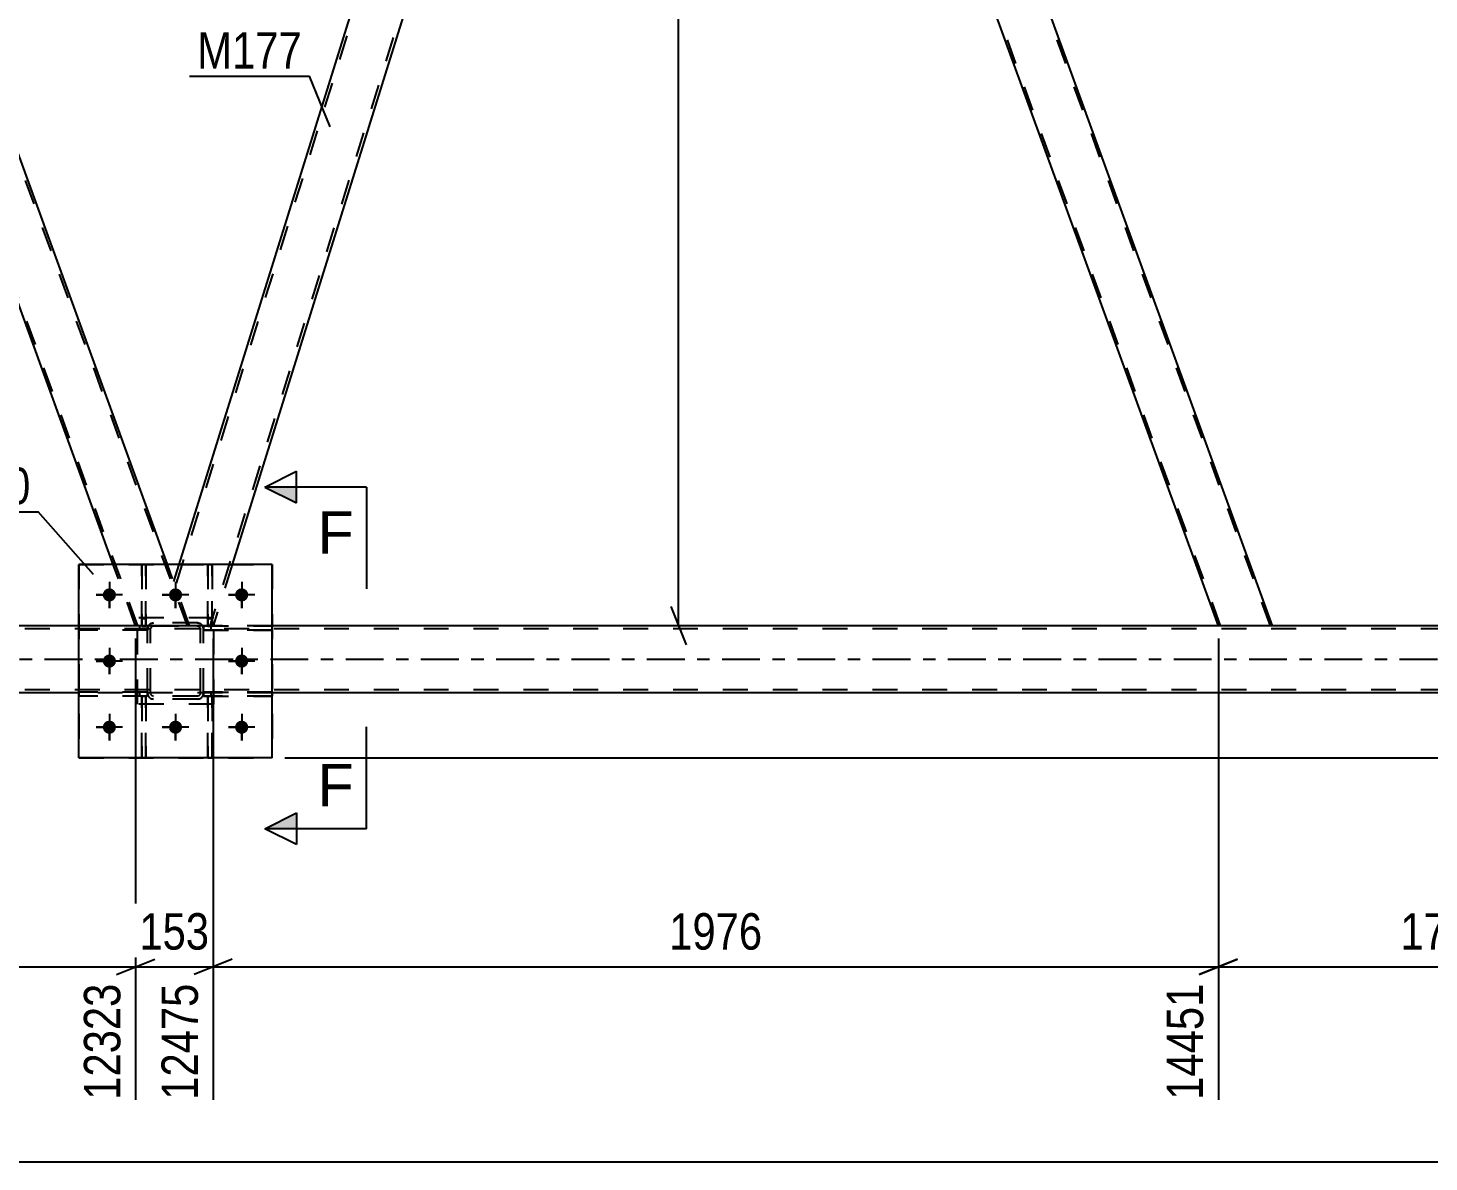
# Model space of a CAD drawing. Header units: millimetres. Extents: x -86 to 755, y -439 to 155.
# Drawn here: x 521.5 to 631.7, y -165.4 to -76.2 of the extents above; entities that cross this region are included whole.
import ezdxf

# ---------------------------------------------------------------- set-up
doc = ezdxf.new("R2010")
doc.units = ezdxf.units.MM
doc.linetypes.add('DXK_LINE_DOT2', pattern=[3.9198, 1.9599, -1.9599])
doc.linetypes.add('DXK_LINE_DOT3', pattern=[5.9187, 2.979, -0.9799, 0.9799, -0.9799])
doc.styles.add('Arial', font='ARIAL.TTF', dxfattribs={"height": 0.2})
doc.styles.add('Arial Narrow', font='ARIALN.TTF', dxfattribs={"height": 0.2})

# ---------------------------------------------------------------- blocks, each defined once
blk = doc.blocks.new('Part-814185138-3653 - 3452')
at = {"color": 7, "linetype": 'DXK_LINE_DOT2'}
for p, q in [((530.94, -123.24), (525.54, -123.24)), ((525.54, -123.24), (525.54, -123.56)), ((530.34, -123.56), (530.34, -123.24)), ((530.94, -123.56), (530.94, -123.24)), ((530.94, -123.56), (525.54, -123.56))]:
    blk.add_line(p, q, dxfattribs=at)
blk = doc.blocks.new('Part-814185138-3635 - 3452')
at = {"color": 7, "linetype": 'DXK_LINE_DOT2'}
for p, q in [((530.94, -128.44), (525.54, -128.44)), ((525.54, -128.76), (525.54, -128.44)), ((530.94, -128.76), (525.54, -128.76)), ((530.34, -128.76), (530.34, -128.44)), ((530.94, -128.44), (530.94, -128.76))]:
    blk.add_line(p, q, dxfattribs=at)
blk = doc.blocks.new('Part-814185138-3796 - 3452')
at = {"color": 7, "linetype": 'DXK_LINE_DOT2'}
for p, q in [((530.49, -133.6), (530.49, -128.77)), ((530.49, -128.77), (530.81, -128.77)), ((530.81, -128.77), (530.81, -133.6)), ((530.49, -129.37), (530.81, -129.37)), ((530.81, -133.6), (530.49, -133.6))]:
    blk.add_line(p, q, dxfattribs=at)
blk = doc.blocks.new('Part-814185138-3631 - 3452')
at = {"color": 2, "linetype": 'Continuous'}
blk.add_line((536.01, -118.4), (535.69, -118.4), dxfattribs=at)
at = {"color": 7, "linetype": 'DXK_LINE_DOT2'}
for p, q in [((535.69, -118.4), (535.69, -123.25)), ((536.01, -123.25), (536.01, -118.4)), ((535.69, -122.65), (536.01, -122.65)), ((535.69, -123.25), (536.01, -123.25))]:
    blk.add_line(p, q, dxfattribs=at)
blk = doc.blocks.new('Part-814185138-3624 - 3452')
at = {"color": 7, "linetype": 'DXK_LINE_DOT2'}
for p, q in [((540.74, -128.44), (535.34, -128.44)), ((535.34, -128.44), (535.34, -128.76)), ((535.34, -128.76), (540.74, -128.76)), ((535.94, -128.76), (535.94, -128.44)), ((540.74, -128.76), (540.74, -128.44))]:
    blk.add_line(p, q, dxfattribs=at)
blk = doc.blocks.new('Part-814185138-3625 - 3452')
at = {"color": 7, "linetype": 'DXK_LINE_DOT2'}
for p, q in [((540.74, -123.24), (535.34, -123.24)), ((535.34, -123.24), (535.34, -123.56)), ((535.94, -123.56), (535.94, -123.24)), ((540.74, -123.56), (540.74, -123.24)), ((535.34, -123.56), (540.74, -123.56))]:
    blk.add_line(p, q, dxfattribs=at)
blk = doc.blocks.new('Part-814185138-3628 - 3452')
at = {"color": 7, "linetype": 'DXK_LINE_DOT2'}
for p, q in [((530.81, -128.77), (530.49, -128.77)), ((530.49, -128.77), (530.49, -133.6)), ((530.81, -133.6), (530.81, -128.77)), ((530.49, -129.37), (530.81, -129.37)), ((530.49, -133.6), (530.81, -133.6))]:
    blk.add_line(p, q, dxfattribs=at)
blk = doc.blocks.new('Part-814185138-3634 - 3452')
at = {"color": 2, "linetype": 'Continuous'}
blk.add_line((530.81, -118.4), (530.49, -118.4), dxfattribs=at)
at = {"color": 7, "linetype": 'DXK_LINE_DOT2'}
for p, q in [((530.49, -118.4), (530.49, -123.25)), ((530.81, -123.25), (530.81, -118.4)), ((530.49, -122.65), (530.81, -122.65)), ((530.49, -123.25), (530.81, -123.25))]:
    blk.add_line(p, q, dxfattribs=at)
blk = doc.blocks.new('Part-814185138-3636 - 3452')
at = {"color": 7, "linetype": 'DXK_LINE_DOT2'}
for p, q in [((530.94, -123.24), (525.54, -123.24)), ((525.54, -123.56), (525.54, -123.24)), ((530.34, -123.56), (530.34, -123.24)), ((530.94, -123.24), (530.94, -123.56)), ((530.94, -123.56), (525.54, -123.56))]:
    blk.add_line(p, q, dxfattribs=at)
blk = doc.blocks.new('Part-814185138-3641 - 3452')
at = {"color": 7, "linetype": 'DXK_LINE_DOT2'}
for p, q in [((535.34, -123.56), (535.34, -123.24)), ((535.34, -123.24), (540.74, -123.24)), ((535.94, -123.56), (535.94, -123.24)), ((540.74, -123.24), (540.74, -123.56)), ((540.74, -123.56), (535.34, -123.56))]:
    blk.add_line(p, q, dxfattribs=at)
blk = doc.blocks.new('Part-814185138-3646 - 3452')
at = {"color": 2, "linetype": 'Continuous'}
for p, q in [((540.74, -118.4), (525.54, -118.4)), ((525.54, -133.6), (525.54, -118.4)), ((540.74, -133.6), (540.74, -118.4)), ((540.74, -133.6), (525.54, -133.6))]:
    blk.add_line(p, q, dxfattribs=at)
blk = doc.blocks.new('Part-814185138-3647 - 3452')
at = {"color": 7, "linetype": 'DXK_LINE_DOT2'}
for p, q in [((525.54, -118.4), (540.74, -118.4)), ((525.54, -118.4), (525.54, -133.6)), ((540.74, -118.4), (540.74, -133.6)), ((525.54, -133.6), (540.74, -133.6))]:
    blk.add_line(p, q, dxfattribs=at)
blk = doc.blocks.new('Part-814185138-3648 - 3452')
at = {"color": 7, "linetype": 'DXK_LINE_DOT2'}
for p, q in [((535.34, -128.76), (535.34, -128.44)), ((535.34, -128.44), (540.74, -128.44)), ((540.74, -128.76), (535.34, -128.76)), ((535.94, -128.76), (535.94, -128.44)), ((540.74, -128.44), (540.74, -128.76))]:
    blk.add_line(p, q, dxfattribs=at)
blk = doc.blocks.new('Part-814185138-3668 - 3452')
at = {"color": 2, "linetype": 'Continuous'}
for p, q in [((490.13, -2), (485.87, -2)), ((532.5, -118.4), (490.13, -2)), ((528.24, -118.4), (487.4, -6.2))]:
    blk.add_line(p, q, dxfattribs=at)
at = {"color": 7, "linetype": 'DXK_LINE_DOT2'}
for p, q in [((485.87, -2), (487.4, -6.2)), ((530.17, -123.22), (486.05, -2)), ((534.08, -123.22), (489.96, -2)), ((530, -123.22), (528.24, -118.4)), ((534.25, -123.22), (532.5, -118.4)), ((534.25, -123.22), (530, -123.22))]:
    blk.add_line(p, q, dxfattribs=at)
blk = doc.blocks.new('Part-814185138-3683 - 3452')
at = {"color": 7, "linetype": 'DXK_LINE_DOT2'}
for p, q in [((569.94, -2), (533.12, -120.12)), ((572.42, -5.88), (535.85, -123.22)), ((572.54, -6.2), (572.56, -6.25)), ((572.56, -6.25), (572.54, -6.2)), ((533.41, -118.4), (532.99, -119.75)), ((537.6, -118.4), (536.1, -123.22)), ((534.25, -123.22), (532.99, -119.75)), ((536.1, -123.22), (534.25, -123.22))]:
    blk.add_line(p, q, dxfattribs=at)
at = {"color": 2, "linetype": 'Continuous'}
for p, q in [((569.69, -2), (533.41, -118.4)), ((571.01, -2), (569.69, -2)), ((572.54, -6.2), (571.01, -2)), ((572.56, -6.25), (537.6, -118.4))]:
    blk.add_line(p, q, dxfattribs=at)
blk = doc.blocks.new('Part-814185138-3693 - 3452')
at = {"color": 2, "linetype": 'Continuous'}
for p, q in [((575.27, -2), (571.01, -2)), ((619.39, -123.22), (575.27, -2)), ((615.13, -123.22), (572.54, -6.2))]:
    blk.add_line(p, q, dxfattribs=at)
at = {"color": 7, "linetype": 'DXK_LINE_DOT2'}
for p, q in [((571.01, -2), (572.54, -6.2)), ((615.3, -123.22), (571.18, -2)), ((619.22, -123.22), (575.1, -2)), ((619.39, -123.22), (615.13, -123.22))]:
    blk.add_line(p, q, dxfattribs=at)
blk = doc.blocks.new('Part-814185138-3715 - 3452')
at = {"color": 7, "linetype": 'DXK_LINE_DOT2'}
for p, q in [((536.14, -122.6), (530.14, -122.6)), ((530.14, -129.4), (530.14, -122.6)), ((536.14, -129.4), (536.14, -122.6)), ((536.14, -129.4), (530.14, -129.4))]:
    blk.add_line(p, q, dxfattribs=at)
blk = doc.blocks.new('Part-814185138-3716 - 3452')
at = {"color": 7, "linetype": 'DXK_LINE_DOT2'}
for p, q in [((536.14, -122.6), (530.14, -122.6)), ((530.14, -129.4), (530.14, -122.6)), ((536.14, -129.4), (536.14, -122.6)), ((536.14, -129.4), (530.14, -129.4))]:
    blk.add_line(p, q, dxfattribs=at)
blk = doc.blocks.new('Part-814185138-3717 - 3452')
at = {"color": 7, "linetype": 'DXK_LINE_DOT2'}
for p, q in [((530.94, -123.48), (530.97, -123.3)), ((530.97, -123.3), (530.94, -123.48)), ((531.19, -123.39), (531.25, -123.31)), ((531.23, -123.04), (531.42, -123)), ((531.42, -123), (531.23, -123.04)), ((531.25, -123.31), (531.32, -123.26)), ((531.32, -123.26), (531.42, -123.24)), ((534.86, -123), (531.42, -123)), ((531.42, -123.24), (534.86, -123.24)), ((534.86, -123), (535.04, -123.04)), ((535.04, -123.04), (534.86, -123)), ((534.86, -123.24), (534.95, -123.26)), ((534.95, -123.26), (535.03, -123.31)), ((535.03, -123.31), (535.08, -123.39)), ((535.3, -123.3), (535.34, -123.48)), ((535.34, -123.48), (535.3, -123.3)), ((530.94, -128.52), (530.94, -123.48)), ((531.18, -123.48), (531.19, -123.39)), ((531.18, -128.52), (531.18, -123.48)), ((535.08, -123.39), (535.1, -123.48)), ((535.1, -128.52), (535.1, -123.48)), ((535.34, -128.52), (535.34, -123.48)), ((530.97, -128.71), (530.94, -128.52)), ((530.94, -128.52), (530.97, -128.71)), ((531.19, -128.62), (531.18, -128.52)), ((531.25, -128.69), (531.19, -128.62)), ((531.32, -128.75), (531.25, -128.69)), ((531.42, -128.76), (531.32, -128.75)), ((534.86, -128.76), (531.42, -128.76)), ((534.95, -128.75), (534.86, -128.76)), ((535.03, -128.69), (534.95, -128.75)), ((535.08, -128.62), (535.03, -128.69)), ((535.1, -128.52), (535.08, -128.62)), ((535.34, -128.52), (535.3, -128.71)), ((535.3, -128.71), (535.34, -128.52)), ((531.42, -129), (531.23, -128.97)), ((531.23, -128.97), (531.42, -129)), ((534.86, -129), (531.42, -129)), ((535.04, -128.97), (534.86, -129)), ((534.86, -129), (535.04, -128.97))]:
    blk.add_line(p, q, dxfattribs=at)
at = {"color": 7, "linetype": 'DXK_LINE_DOT3'}
blk.add_line((533.14, -126), (533.14, -126), dxfattribs=at)
at = {"color": 7, "linetype": 'DXK_LINE_DOT2'}
for centre, start, end in [((531.42, -123.48), 112.5, 157.5), ((531.42, -123.48), 112.5, 157.5), ((534.86, -123.48), 22.5, 67.5), ((534.86, -123.48), 22.5, 67.5), ((531.42, -128.52), 202.5, 247.5), ((531.42, -128.52), 202.5, 247.5), ((534.86, -128.52), 292.5, 337.5), ((534.86, -128.52), 292.5, 337.5)]:
    blk.add_arc(centre, 0.48, start, end, dxfattribs=at)
blk = doc.blocks.new('Part-814185138-3723 - 3452')
at = {"color": 2, "linetype": 'Continuous'}
for p, q in [((525.54, -123.22), (370.47, -123.22)), ((640.85, -123.22), (540.74, -123.22)), ((525.54, -128.5), (370.47, -128.5)), ((640.85, -128.5), (540.74, -128.5))]:
    blk.add_line(p, q, dxfattribs=at)
at = {"color": 7, "linetype": 'DXK_LINE_DOT2'}
for p, q in [((540.74, -123.22), (525.54, -123.22)), ((640.85, -123.46), (37.91, -123.46)), ((640.85, -128.26), (37.12, -128.26)), ((540.74, -128.5), (525.54, -128.5))]:
    blk.add_line(p, q, dxfattribs=at)
at = {"color": 7, "linetype": 'DXK_LINE_DOT3'}
blk.add_line((37.51, -125.86), (640.85, -125.86), dxfattribs=at)
blk = doc.blocks.new('Part-814185138-3753 - 3452')
at = {"color": 7, "linetype": 'DXK_LINE_DOT2'}
for p, q in [((530.94, -128.44), (525.54, -128.44)), ((525.54, -128.44), (525.54, -128.76)), ((530.94, -128.76), (525.54, -128.76)), ((530.34, -128.76), (530.34, -128.44)), ((530.94, -128.76), (530.94, -128.44))]:
    blk.add_line(p, q, dxfattribs=at)
blk = doc.blocks.new('Part-814185138-3775 - 3452')
at = {"color": 7, "linetype": 'DXK_LINE_DOT2'}
for p, q in [((530.94, -123.48), (530.97, -123.3)), ((530.97, -123.3), (530.94, -123.48)), ((531.19, -123.39), (531.25, -123.31)), ((531.23, -123.04), (531.42, -123)), ((531.42, -123), (531.23, -123.04)), ((531.25, -123.31), (531.32, -123.26)), ((531.32, -123.26), (531.42, -123.24)), ((534.86, -123), (531.42, -123)), ((531.42, -123.24), (534.86, -123.24)), ((534.86, -123), (535.04, -123.04)), ((535.04, -123.04), (534.86, -123)), ((534.86, -123.24), (534.95, -123.26)), ((534.95, -123.26), (535.03, -123.31)), ((535.03, -123.31), (535.08, -123.39)), ((535.3, -123.3), (535.34, -123.48)), ((535.34, -123.48), (535.3, -123.3)), ((530.94, -128.52), (530.94, -123.48)), ((531.18, -123.48), (531.19, -123.39)), ((531.18, -128.52), (531.18, -123.48)), ((535.08, -123.39), (535.1, -123.48)), ((535.1, -128.52), (535.1, -123.48)), ((535.34, -128.52), (535.34, -123.48)), ((530.97, -128.71), (530.94, -128.52)), ((530.94, -128.52), (530.97, -128.71)), ((531.19, -128.62), (531.18, -128.52)), ((531.25, -128.69), (531.19, -128.62)), ((531.32, -128.75), (531.25, -128.69)), ((531.42, -128.76), (531.32, -128.75)), ((534.86, -128.76), (531.42, -128.76)), ((534.95, -128.75), (534.86, -128.76)), ((535.03, -128.69), (534.95, -128.75)), ((535.08, -128.62), (535.03, -128.69)), ((535.1, -128.52), (535.08, -128.62)), ((535.34, -128.52), (535.3, -128.71)), ((535.3, -128.71), (535.34, -128.52)), ((531.42, -129), (531.23, -128.97)), ((531.23, -128.97), (531.42, -129)), ((534.86, -129), (531.42, -129)), ((535.04, -128.97), (534.86, -129)), ((534.86, -129), (535.04, -128.97))]:
    blk.add_line(p, q, dxfattribs=at)
at = {"color": 7, "linetype": 'DXK_LINE_DOT3'}
blk.add_line((533.14, -126), (533.14, -126), dxfattribs=at)
at = {"color": 7, "linetype": 'DXK_LINE_DOT2'}
for centre, start, end in [((531.42, -123.48), 112.5, 157.5), ((531.42, -123.48), 112.5, 157.5), ((534.86, -123.48), 22.5, 67.5), ((534.86, -123.48), 22.5, 67.5), ((531.42, -128.52), 202.5, 247.5), ((531.42, -128.52), 202.5, 247.5), ((534.86, -128.52), 292.5, 337.5), ((534.86, -128.52), 292.5, 337.5)]:
    blk.add_arc(centre, 0.48, start, end, dxfattribs=at)
blk = doc.blocks.new('Part-814185138-3790 - 3452')
at = {"color": 7, "linetype": 'DXK_LINE_DOT2'}
for p, q in [((530.49, -123.25), (530.49, -118.4)), ((530.49, -118.4), (530.81, -118.4)), ((530.81, -118.4), (530.81, -123.25)), ((530.49, -122.65), (530.81, -122.65)), ((530.81, -123.25), (530.49, -123.25))]:
    blk.add_line(p, q, dxfattribs=at)
blk = doc.blocks.new('Part-814185138-3793 - 3452')
at = {"color": 7, "linetype": 'DXK_LINE_DOT2'}
for p, q in [((535.69, -123.25), (535.69, -118.4)), ((535.69, -118.4), (536.01, -118.4)), ((536.01, -118.4), (536.01, -123.25)), ((535.69, -122.65), (536.01, -122.65)), ((536.01, -123.25), (535.69, -123.25))]:
    blk.add_line(p, q, dxfattribs=at)
blk = doc.blocks.new('Part-814185138-3799 - 3452')
at = {"color": 7, "linetype": 'DXK_LINE_DOT2'}
for p, q in [((535.69, -133.6), (535.69, -128.77)), ((535.69, -128.77), (536.01, -128.77)), ((536.01, -128.77), (536.01, -133.6)), ((535.69, -129.37), (536.01, -129.37)), ((536.01, -133.6), (535.69, -133.6))]:
    blk.add_line(p, q, dxfattribs=at)
blk = doc.blocks.new('Part-814185138-3819 - 3452')
at = {"color": 7, "linetype": 'DXK_LINE_DOT2'}
for p, q in [((536.01, -128.77), (535.69, -128.77)), ((535.69, -128.77), (535.69, -133.6)), ((536.01, -133.6), (536.01, -128.77)), ((535.69, -129.37), (536.01, -129.37)), ((535.69, -133.6), (536.01, -133.6))]:
    blk.add_line(p, q, dxfattribs=at)
blk = doc.blocks.new('Bolt-814185138-3820 - 3452')
at = {"linetype": 'Continuous'}
for points in [[(528.46, -120.8, -1), (527.42, -120.8, -1)], [(533.66, -120.8, -1), (532.62, -120.8, -1)], [(538.86, -120.8, -1), (537.82, -120.8, -1)], [(528.46, -126, -1), (527.42, -126, -1)], [(538.86, -126, -1), (537.82, -126, -1)], [(528.46, -131.2, -1), (527.42, -131.2, -1)], [(533.66, -131.2, -1), (532.62, -131.2, -1)], [(538.86, -131.2, -1), (537.82, -131.2, -1)]]:
    blk.add_hatch(color=1, dxfattribs=at).paths.add_polyline_path(points)
at = {"color": 1, "linetype": 'Continuous'}
for p, q in [((527.94, -119.76), (527.94, -121.84)), ((533.14, -119.76), (533.14, -121.84)), ((538.34, -119.76), (538.34, -121.84)), ((528.98, -120.8), (526.9, -120.8)), ((534.18, -120.8), (532.1, -120.8)), ((539.38, -120.8), (537.3, -120.8)), ((527.94, -124.96), (527.94, -127.04)), ((538.34, -124.96), (538.34, -127.04)), ((528.98, -126), (526.9, -126)), ((539.38, -126), (537.3, -126)), ((527.94, -130.16), (527.94, -132.24)), ((533.14, -130.16), (533.14, -132.24)), ((538.34, -130.16), (538.34, -132.24)), ((528.98, -131.2), (526.9, -131.2)), ((534.18, -131.2), (532.1, -131.2)), ((539.38, -131.2), (537.3, -131.2))]:
    blk.add_line(p, q, dxfattribs=at)
blk = doc.blocks.new('Bolt-814185138-3821 - 3452')
at = {"color": 1, "linetype": 'Continuous'}
for p, q in [((527.94, -119.76), (527.94, -120.46)), ((533.14, -119.76), (533.14, -120.46)), ((538.34, -119.76), (538.34, -120.46)), ((526.9, -120.8), (527.59, -120.8)), ((527.94, -121.84), (527.94, -121.15)), ((528.98, -120.8), (528.28, -120.8)), ((532.1, -120.8), (532.79, -120.8)), ((533.14, -121.84), (533.14, -121.15)), ((534.18, -120.8), (533.48, -120.8)), ((537.3, -120.8), (537.99, -120.8)), ((538.34, -121.84), (538.34, -121.15)), ((539.38, -120.8), (538.68, -120.8)), ((527.94, -124.96), (527.94, -125.66)), ((538.34, -124.96), (538.34, -125.66)), ((526.9, -126), (527.59, -126)), ((527.94, -127.04), (527.94, -126.35)), ((528.98, -126), (528.28, -126)), ((537.3, -126), (537.99, -126)), ((538.34, -127.04), (538.34, -126.35)), ((539.38, -126), (538.68, -126)), ((527.94, -130.16), (527.94, -130.86)), ((533.14, -130.16), (533.14, -130.86)), ((538.34, -130.16), (538.34, -130.86)), ((526.9, -131.2), (527.59, -131.2)), ((527.94, -132.24), (527.94, -131.55)), ((528.98, -131.2), (528.28, -131.2)), ((532.1, -131.2), (532.79, -131.2)), ((533.14, -132.24), (533.14, -131.55)), ((534.18, -131.2), (533.48, -131.2)), ((537.3, -131.2), (537.99, -131.2)), ((538.34, -132.24), (538.34, -131.55)), ((539.38, -131.2), (538.68, -131.2))]:
    blk.add_line(p, q, dxfattribs=at)
blk = doc.blocks.new('StraightDimension-814185138-4886 - 3452')
at = {"color": 7, "linetype": 'Continuous'}
for p, q in [((671.41, -1.5), (670.21, 1.5)), ((631.09, 0), (673.21, 0)), ((670.81, -125.86), (670.81, 0)), ((670.21, -124.36), (671.41, -127.36)), ((652.71, -125.86), (673.21, -125.86))]:
    blk.add_line(p, q, dxfattribs=at)
at = {"color": 0}
blk.add_wipeout([(670.06, -58.67), (665.86, -58.67), (665.86, -67.19), (670.06, -67.19)], dxfattribs=at)
at = {"color": 3, "style": 'Arial Narrow'}
blk.add_text('3146', height=2.863, rotation=90.0002, dxfattribs=at).set_placement((669.46, -66.59))
blk = doc.blocks.new('StraightDimension-814185138-4674 - 3452')
at = {"color": 7, "linetype": 'Continuous'}
for p, q in [((450.96, -124.22), (450.96, -160.48)), ((530, -124.22), (530, -160.48)), ((452.46, -149.43), (449.46, -150.63)), ((528.5, -150.63), (531.5, -149.43)), ((450.96, -150.03), (530, -150.03))]:
    blk.add_line(p, q, dxfattribs=at)
at = {"color": 0}
blk.add_wipeout([(494.74, -149.28), (494.74, -145.08), (486.22, -145.08), (486.22, -149.28)], dxfattribs=at)
at = {"color": 3, "style": 'Arial Narrow'}
blk.add_text('1976', height=2.863, dxfattribs=at).set_placement((486.82, -148.68))
at = {"color": 0, "linetype": 'Continuous'}
blk.add_wipeout([(529.4, -150.73), (525.2, -150.73), (525.2, -161.08), (529.4, -161.08)], dxfattribs=at)
at = {"color": 3, "linetype": 'Continuous', "style": 'Arial Narrow'}
blk.add_text('12323', height=2.863, rotation=90.0002, dxfattribs=at).set_placement((528.8, -160.48))
blk = doc.blocks.new('StraightDimension-814185138-4540 - 3452')
at = {"color": 7, "linetype": 'Continuous'}
blk.add_line((-0.64, -165.37), (651.71, -165.37), dxfattribs=at)
blk = doc.blocks.new('StraightDimension-814185138-4650 - 3452')
at = {"color": 7, "linetype": 'Continuous'}
for p, q in [((530, -124.22), (530, -160.48)), ((536.1, -124.22), (536.1, -160.48)), ((528.5, -150.63), (531.5, -149.43)), ((537.6, -149.43), (534.6, -150.63)), ((530, -150.03), (536.1, -150.03))]:
    blk.add_line(p, q, dxfattribs=at)
at = {"color": 0}
blk.add_wipeout([(536.39, -149.28), (536.39, -145.08), (529.7, -145.08), (529.7, -149.28)], dxfattribs=at)
at = {"color": 0, "linetype": 'Continuous'}
blk.add_wipeout([(535.5, -150.73), (531.3, -150.73), (531.3, -161.08), (535.5, -161.08)], dxfattribs=at)
at = {"color": 3, "style": 'Arial Narrow'}
blk.add_text('153', height=2.863, dxfattribs=at).set_placement((530.3, -148.68))
at = {"color": 3, "linetype": 'Continuous', "style": 'Arial Narrow'}
blk.add_text('12475', height=2.863, rotation=90.0002, dxfattribs=at).set_placement((534.9, -160.48))
blk = doc.blocks.new('StraightDimension-814185138-4529 - 3452')
at = {"color": 7, "linetype": 'Continuous'}
for p, q in [((629.45, -3), (629.45, -72.81)), ((651.07, -122.22), (651.07, -67.56)), ((630.95, -69.81), (627.95, -71.01)), ((629.45, -70.41), (651.07, -70.41)), ((649.57, -71.01), (652.57, -69.81))]:
    blk.add_line(p, q, dxfattribs=at)
at = {"color": 0}
blk.add_wipeout([(644.52, -69.66), (644.52, -65.46), (636, -65.46), (636, -69.66)], dxfattribs=at)
at = {"color": 3, "style": 'Arial Narrow'}
blk.add_text('1433', height=2.863, dxfattribs=at).set_placement((636.6, -69.06))
blk = doc.blocks.new('StraightDimension-814185138-13175 - 3452')
at = {"color": 7, "linetype": 'Continuous'}
blk.add_line((541.74, -133.6), (681.75, -133.6), dxfattribs=at)
blk = doc.blocks.new('StraightDimension-814185138-4607 - 3452')
at = {"color": 7, "linetype": 'Continuous'}
for p, q in [((615.13, -124.22), (615.13, -160.48)), ((651.07, -129.5), (651.07, -160.48)), ((616.63, -149.43), (613.63, -150.63)), ((649.57, -150.63), (652.57, -149.43)), ((615.13, -150.03), (651.07, -150.03))]:
    blk.add_line(p, q, dxfattribs=at)
at = {"color": 0}
blk.add_wipeout([(637.36, -149.28), (637.36, -145.08), (628.84, -145.08), (628.84, -149.28)], dxfattribs=at)
at = {"color": 3, "style": 'Arial Narrow'}
blk.add_text('1791', height=2.863, dxfattribs=at).set_placement((629.44, -148.68))
at = {"color": 0, "linetype": 'Continuous'}
blk.add_wipeout([(650.47, -150.73), (646.27, -150.73), (646.27, -161.08), (650.47, -161.08)], dxfattribs=at)
at = {"color": 3, "linetype": 'Continuous', "style": 'Arial Narrow'}
blk.add_text('16242', height=2.863, rotation=90.0002, dxfattribs=at).set_placement((649.87, -160.48))
blk = doc.blocks.new('StraightDimension-814185138-4626 - 3452')
at = {"color": 7, "linetype": 'Continuous'}
for p, q in [((536.1, -124.22), (536.1, -160.48)), ((615.13, -124.22), (615.13, -160.48)), ((537.6, -149.43), (534.6, -150.63)), ((613.63, -150.63), (616.63, -149.43)), ((536.1, -150.03), (615.13, -150.03))]:
    blk.add_line(p, q, dxfattribs=at)
at = {"color": 0}
blk.add_wipeout([(579.87, -149.28), (579.87, -145.08), (571.36, -145.08), (571.36, -149.28)], dxfattribs=at)
at = {"color": 3, "style": 'Arial Narrow'}
blk.add_text('1976', height=2.863, dxfattribs=at).set_placement((571.96, -148.68))
at = {"color": 0, "linetype": 'Continuous'}
blk.add_wipeout([(614.53, -150.73), (610.33, -150.73), (610.33, -161.08), (614.53, -161.08)], dxfattribs=at)
at = {"color": 3, "linetype": 'Continuous', "style": 'Arial Narrow'}
blk.add_text('14451', height=2.863, rotation=90.0002, dxfattribs=at).set_placement((613.93, -160.48))
blk = doc.blocks.new('StraightDimension-814185138-5148 - 3452')
at = {"color": 7, "linetype": 'Continuous'}
for p, q in [((573.28, -3.5), (572.08, -0.5)), ((592.24, -2), (569.83, -2)), ((572.68, -123.22), (572.68, -2)), ((572.08, -121.72), (573.28, -124.72)), ((591.37, -123.22), (569.83, -123.22))]:
    blk.add_line(p, q, dxfattribs=at)
at = {"color": 0}
blk.add_wipeout([(571.93, -58.35), (567.73, -58.35), (567.73, -66.87), (571.93, -66.87)], dxfattribs=at)
at = {"color": 3, "style": 'Arial Narrow'}
blk.add_text('3030', height=2.863, rotation=90.0002, dxfattribs=at).set_placement((571.33, -66.27))
blk = doc.blocks.new('Mark-814185138-3642 - 3452')
at = {"color": 30, "linetype": 'Continuous'}
for p in [(513.1, -114.26), (526.69, -119.2)]:
    blk.add_line(p, (522.34, -114.26), dxfattribs=at)
at = {"color": 0}
blk.add_wipeout([(521.74, -113.66), (521.74, -110.66), (513.7, -110.66), (513.7, -113.66)], dxfattribs=at)
blk.add_wipeout([(521.74, -113.66), (521.74, -110.66), (513.7, -110.66), (513.7, -113.66)], dxfattribs=at)
at = {"color": 3, "style": 'Arial Narrow'}
blk.add_text('SP20', height=2.863, dxfattribs=at).set_placement((513.7, -113.66))
blk = doc.blocks.new('Mark-814185138-3679 - 3452')
at = {"color": 30, "linetype": 'Continuous'}
for p in [(534.25, -80.03), (545.29, -84)]:
    blk.add_line(p, (543.68, -80.03), dxfattribs=at)
at = {"color": 0}
blk.add_wipeout([(543.08, -79.43), (543.08, -76.43), (534.85, -76.43), (534.85, -79.43)], dxfattribs=at)
blk.add_wipeout([(543.08, -79.43), (543.08, -76.43), (534.85, -76.43), (534.85, -79.43)], dxfattribs=at)
at = {"color": 3, "style": 'Arial Narrow'}
blk.add_text('M177', height=2.863, dxfattribs=at).set_placement((534.85, -79.43))
blk = doc.blocks.new('SectionMark-814185138-5195 - 3452')
at = {"linetype": 'Continuous'}
for points in [[(542.65, -112.32), (542.65, -113.57), (540.15, -112.32)], [(542.65, -137.93), (542.65, -139.18), (540.15, -139.18)]]:
    blk.add_hatch(color=6, dxfattribs=at).paths.add_polyline_path(points)
at = {"color": 6, "linetype": 'Continuous'}
for p, q in [((540.15, -112.32), (542.65, -111.07)), ((542.65, -113.57), (542.65, -111.07)), ((548.15, -112.32), (540.15, -112.32)), ((540.15, -112.32), (542.65, -113.57)), ((548.15, -112.32), (548.15, -120.32)), ((548.15, -139.18), (548.15, -131.18)), ((540.15, -139.18), (542.65, -137.93)), ((542.65, -137.93), (542.65, -140.43)), ((548.15, -139.18), (540.15, -139.18)), ((542.65, -140.43), (540.15, -139.18))]:
    blk.add_line(p, q, dxfattribs=at)
at = {"color": 0, "linetype": 'Continuous'}
for points in [[(547.15, -117.57), (547.15, -114.07), (544.3, -114.07), (544.3, -117.57)], [(547.15, -137.43), (547.15, -133.93), (544.3, -133.93), (544.3, -137.43)]]:
    blk.add_wipeout(points, dxfattribs=at)
at = {"color": 3, "linetype": 'Continuous', "style": 'Arial'}
for p in [(544.3, -117.57), (544.3, -137.43)]:
    blk.add_text('F', height=3.34, dxfattribs=at).set_placement(p)

msp = doc.modelspace()

# ---------------------------------------------------------------- block references
for name in ['Part-814185138-3668 - 3452', 'Part-814185138-3683 - 3452', 'Part-814185138-3693 - 3452', 'Part-814185138-3646 - 3452', 'Part-814185138-3647 - 3452', 'Part-814185138-3634 - 3452', 'Part-814185138-3790 - 3452', 'Part-814185138-3631 - 3452', 'Part-814185138-3793 - 3452', 'Bolt-814185138-3820 - 3452', 'Bolt-814185138-3821 - 3452', 'Part-814185138-3723 - 3452', 'Part-814185138-3653 - 3452', 'Part-814185138-3636 - 3452', 'Part-814185138-3715 - 3452', 'Part-814185138-3716 - 3452', 'Part-814185138-3717 - 3452', 'Part-814185138-3775 - 3452', 'Part-814185138-3625 - 3452', 'Part-814185138-3641 - 3452', 'Part-814185138-3635 - 3452', 'Part-814185138-3753 - 3452', 'Part-814185138-3796 - 3452', 'Part-814185138-3628 - 3452', 'Part-814185138-3624 - 3452', 'Part-814185138-3648 - 3452', 'Part-814185138-3799 - 3452', 'Part-814185138-3819 - 3452']:
    msp.add_blockref(name, (0, 0))

# ---------------------------------------------------------------- next in the draw order: block references
for name in ['StraightDimension-814185138-4886 - 3452', 'StraightDimension-814185138-4674 - 3452']:
    msp.add_blockref(name, (0, 0))

# ---------------------------------------------------------------- next in the draw order: block references
msp.add_blockref('StraightDimension-814185138-4540 - 3452', (0, 0))

# ---------------------------------------------------------------- next in the draw order: block references
for name in ['StraightDimension-814185138-4529 - 3452', 'Mark-814185138-3642 - 3452', 'StraightDimension-814185138-4650 - 3452']:
    msp.add_blockref(name, (0, 0))

# ---------------------------------------------------------------- next in the draw order: block references
msp.add_blockref('StraightDimension-814185138-13175 - 3452', (0, 0))

# ---------------------------------------------------------------- next in the draw order: block references
for name in ['Mark-814185138-3679 - 3452', 'StraightDimension-814185138-4607 - 3452']:
    msp.add_blockref(name, (0, 0))

# ---------------------------------------------------------------- next in the draw order: block references
msp.add_blockref('StraightDimension-814185138-4626 - 3452', (0, 0))

# ---------------------------------------------------------------- next in the draw order: block references
for name in ['StraightDimension-814185138-5148 - 3452', 'SectionMark-814185138-5195 - 3452']:
    msp.add_blockref(name, (0, 0))

doc.saveas('drawing.dxf')
